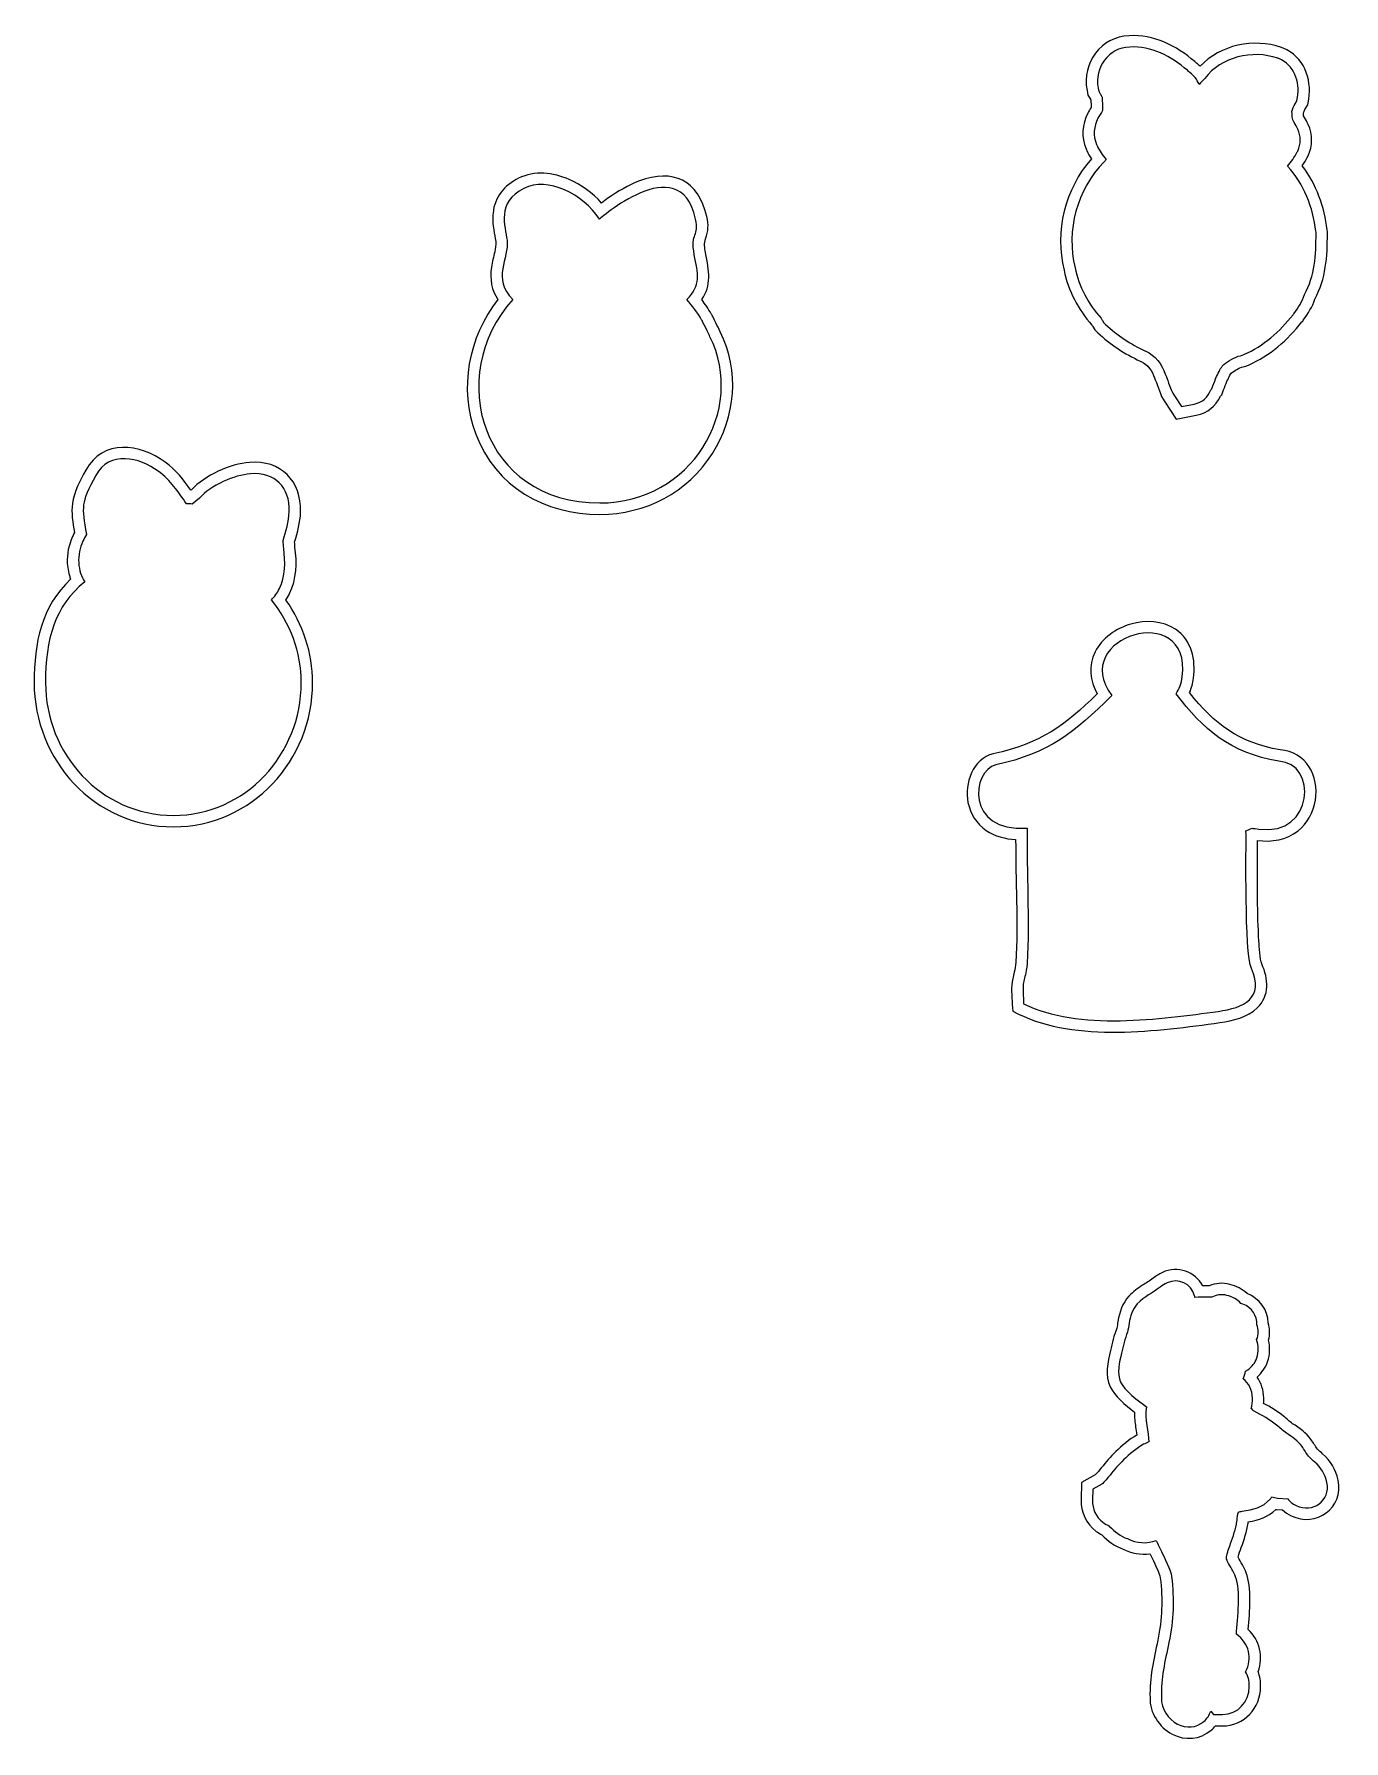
# Model space of a CAD drawing. Header units: millimetres. Extents: x -1956 to 3160, y -604 to 586.
# Drawn here: x 332.8 to 677.9, y -364.2 to 85.7 of the extents above; entities that cross this region are included whole.
import ezdxf

# ---------------------------------------------------------------- set-up
doc = ezdxf.new("R2010")
doc.units = ezdxf.units.MM
doc.header["$MEASUREMENT"] = 0
doc.layers.add('Katman 1', color=7, linetype='Continuous')

msp = doc.modelspace()

# ---------------------------------------------------------------- linework, layer by layer
at = {"layer": 'Katman 1', "color": 22, "lineweight": 20}
for points, knots in [([(670.3109, 15.8365), (669.6401, 13.6906), (668.5197, 12.1397), (667.252, 10.2784), (667.252, 10.2784), (667.0881, 10.0378), (667.0881, 10.0378), (667.0881, 10.0378), (666.9073, 9.8098), (666.9073, 9.8098), (663.1221, 5.0373), (658.4397, 0.8982), (652.809, -1.548), (652.809, -1.548), (652.1118, -1.8508), (652.1118, -1.8508), (652.1118, -1.8508), (651.3701, -2.0169), (651.3701, -2.0169), (650.3233, -2.2512), (649.1684, -3.0319), (648.2843, -3.6885), (648.1503, -3.8753), (648.0206, -4.0658), (647.8888, -4.2544), (647.6594, -4.7923), (647.4058, -5.3145), (647.1106, -5.8189), (646.8473, -6.5993), (646.5363, -7.3578), (646.2384, -8.1269), (646.2384, -8.1269), (645.7513, -9.3845), (645.7513, -9.3845), (645.7513, -9.3845), (645.4357, -9.7566), (645.4357, -9.7566), (644.0698, -12.4186), (642.1101, -14.1713), (639.0475, -14.7875), (639.0475, -14.7875), (633.7164, -15.86), (633.7164, -15.86), (633.7164, -15.86), (630.7576, -11.2974), (630.7576, -11.2974), (629.4312, -9.2522), (629.1293, -7.539), (628.2301, -5.4233), (628.2301, -5.4233), (628.1246, -5.175), (628.1246, -5.175), (628.1246, -5.175), (628.036, -4.9201), (628.036, -4.9201), (627.4605, -3.2644), (626.2539, -1.346), (624.5692, -0.649), (624.5692, -0.649), (624.4184, -0.5865), (624.4184, -0.5865), (624.4184, -0.5865), (624.2701, -0.5181), (624.2701, -0.5181), (620.1756, 1.3703), (616.3798, 3.8804), (613.0972, 6.976), (613.0972, 6.976), (612.3443, 7.686), (612.3443, 7.686), (612.3443, 7.686), (611.7969, 8.5641), (611.7969, 8.5641), (611.7101, 8.7034), (611.6237, 8.843), (611.5377, 8.9829), (607.9534, 13.079), (605.2582, 18.0654), (604.2097, 23.4295), (601.6411, 33.6345), (604.4853, 44.9191), (611.4225, 52.7917), (610.9693, 53.4897), (610.5602, 54.2166), (610.1955, 54.966), (610.1955, 54.966), (610.0881, 55.1868), (610.0881, 55.1868), (610.0881, 55.1868), (609.9944, 55.4136), (609.9944, 55.4136), (608.6989, 58.5507), (608.9567, 61.818), (610.4532, 64.8299), (610.7066, 65.3399), (611.0535, 65.833), (611.3372, 66.3249), (611.3526, 66.9532), (611.3122, 67.6007), (611.2669, 68.231), (611.246, 68.2776), (611.2253, 68.3244), (611.2049, 68.3712), (611.1827, 68.4104), (611.1605, 68.4496), (611.1384, 68.4888), (611.1384, 68.4888), (610.5132, 69.5954), (610.5132, 69.5954), (610.5132, 69.5954), (610.2618, 70.8414), (610.2618, 70.8414), (608.8174, 78.0011), (613.9618, 85.0002), (621.3573, 85.2464), (627.8712, 85.6579), (633.8516, 82.5707), (638.6584, 78.4097), (638.6584, 78.4097), (639.0481, 78.0723), (639.0481, 78.0723), (639.0481, 78.0723), (639.1107, 78.0022), (639.1107, 78.0022), (639.4568, 77.7175), (639.7758, 77.447), (640.072, 77.175), (645.3975, 82.8272), (654.1695, 84.6547), (661.477, 82.1668), (661.477, 82.1668), (661.7246, 82.0825), (661.7246, 82.0825), (661.7246, 82.0825), (661.9661, 81.9822), (661.9661, 81.9822), (667.3046, 79.7646), (669.5686, 74.0113), (668.6757, 68.5372), (668.6757, 68.5372), (668.4336, 67.053), (668.4336, 67.053), (668.4336, 67.053), (667.6691, 65.758), (667.6691, 65.758), (667.5105, 65.4895), (667.383, 65.2005), (667.2813, 64.9039), (667.2891, 64.6604), (667.2993, 64.407), (667.3199, 64.1702), (667.3199, 64.1702), (667.3352, 64.1472), (667.3352, 64.1472), (667.3352, 64.1472), (667.5328, 63.6837), (667.5328, 63.6837), (667.8789, 63.0677), (668.249, 62.5261), (668.5483, 61.8581), (669.7479, 59.1811), (669.7698, 56.2224), (668.503, 53.5638), (668.503, 53.5638), (668.4089, 53.3664), (668.4089, 53.3664), (668.4089, 53.3664), (668.3042, 53.1744), (668.3042, 53.1744), (667.8873, 52.4101), (667.45, 51.6636), (666.9678, 50.949), (670.6868, 46.0987), (672.8311, 40.0918), (673.5589, 34.0524), (673.5589, 34.0524), (673.6184, 33.5587), (673.6184, 33.5587), (673.6184, 33.5587), (673.6163, 33.0613), (673.6163, 33.0613), (673.5911, 27.0501), (673.232, 21.2119), (670.3109, 15.8365)], [0, 0, 0, 0, 0.01639344, 0.01639344, 0.01639344, 0.03278689, 0.03278689, 0.03278689, 0.04918033, 0.04918033, 0.04918033, 0.06557377, 0.06557377, 0.06557377, 0.08196721, 0.08196721, 0.08196721, 0.09836066, 0.09836066, 0.09836066, 0.1147541, 0.1147541, 0.1147541, 0.13114754, 0.13114754, 0.13114754, 0.14754098, 0.14754098, 0.14754098, 0.16393443, 0.16393443, 0.16393443, 0.18032787, 0.18032787, 0.18032787, 0.19672131, 0.19672131, 0.19672131, 0.21311475, 0.21311475, 0.21311475, 0.2295082, 0.2295082, 0.2295082, 0.24590164, 0.24590164, 0.24590164, 0.26229508, 0.26229508, 0.26229508, 0.27868852, 0.27868852, 0.27868852, 0.29508197, 0.29508197, 0.29508197, 0.31147541, 0.31147541, 0.31147541, 0.32786885, 0.32786885, 0.32786885, 0.3442623, 0.3442623, 0.3442623, 0.36065574, 0.36065574, 0.36065574, 0.37704918, 0.37704918, 0.37704918, 0.39344262, 0.39344262, 0.39344262, 0.40983607, 0.40983607, 0.40983607, 0.42622951, 0.42622951, 0.42622951, 0.44262295, 0.44262295, 0.44262295, 0.45901639, 0.45901639, 0.45901639, 0.47540984, 0.47540984, 0.47540984, 0.49180328, 0.49180328, 0.49180328, 0.50819672, 0.50819672, 0.50819672, 0.52459016, 0.52459016, 0.52459016, 0.54098361, 0.54098361, 0.54098361, 0.55737705, 0.55737705, 0.55737705, 0.57377049, 0.57377049, 0.57377049, 0.59016393, 0.59016393, 0.59016393, 0.60655738, 0.60655738, 0.60655738, 0.62295082, 0.62295082, 0.62295082, 0.63934426, 0.63934426, 0.63934426, 0.6557377, 0.6557377, 0.6557377, 0.67213115, 0.67213115, 0.67213115, 0.68852459, 0.68852459, 0.68852459, 0.70491803, 0.70491803, 0.70491803, 0.72131148, 0.72131148, 0.72131148, 0.73770492, 0.73770492, 0.73770492, 0.75409836, 0.75409836, 0.75409836, 0.7704918, 0.7704918, 0.7704918, 0.78688525, 0.78688525, 0.78688525, 0.80327869, 0.80327869, 0.80327869, 0.81967213, 0.81967213, 0.81967213, 0.83606557, 0.83606557, 0.83606557, 0.85245902, 0.85245902, 0.85245902, 0.86885246, 0.86885246, 0.86885246, 0.8852459, 0.8852459, 0.8852459, 0.90163934, 0.90163934, 0.90163934, 0.91803279, 0.91803279, 0.91803279, 0.93442623, 0.93442623, 0.93442623, 0.95081967, 0.95081967, 0.95081967, 0.96721311, 0.96721311, 0.96721311, 0.98360656, 0.98360656, 0.98360656, 1, 1, 1, 1]), ([(613.9605, 10.7713), (610.6259, 14.5234), (608.0889, 19.1332), (607.1388, 24.0836), (604.6454, 33.8666), (607.6552, 44.7665), (614.7331, 51.9454), (614.9186, 52.1917), (615.1037, 52.4187), (615.2889, 52.6301), (614.3326, 53.7302), (613.5351, 54.9597), (612.8931, 56.2787), (612.8931, 56.2787), (612.8259, 56.4168), (612.8259, 56.4168), (612.8259, 56.4168), (612.7673, 56.5587), (612.7673, 56.5587), (611.7984, 58.9055), (612.0331, 61.2677), (613.1398, 63.495), (613.4445, 64.1083), (614.0116, 64.902), (614.297, 65.5143), (614.297, 65.5143), (614.3056, 65.6277), (614.3056, 65.6277), (614.3878, 66.7112), (614.2983, 67.8754), (614.2182, 69.0132), (614.1044, 69.2346), (613.998, 69.4651), (613.8976, 69.7042), (613.8484, 69.7909), (613.7994, 69.8776), (613.7504, 69.9644), (613.7504, 69.9644), (613.3597, 70.656), (613.3597, 70.656), (613.3597, 70.656), (613.2026, 71.4347), (613.2026, 71.4347), (612.1189, 76.8056), (615.9458, 82.0912), (621.5006, 82.2494), (627.2429, 82.6293), (632.4668, 79.8008), (636.6949, 76.1415), (636.6949, 76.1415), (636.9383, 75.9308), (636.9383, 75.9308), (636.9383, 75.9308), (637.0284, 75.8298), (637.0284, 75.8298), (638.1725, 74.8968), (638.9385, 74.2897), (639.5717, 72.879), (639.6476, 72.7284), (639.7304, 72.5777), (639.8187, 72.4269), (640.3002, 72.9475), (640.7967, 73.4548), (641.2945, 73.9872), (645.6478, 79.6786), (653.8467, 81.5956), (660.5101, 79.3269), (660.5101, 79.3269), (660.6646, 79.2743), (660.6646, 79.2743), (660.6646, 79.2743), (660.8153, 79.2117), (660.8153, 79.2117), (664.8827, 77.5236), (666.3837, 73.1207), (665.7148, 69.0201), (665.7148, 69.0201), (665.5635, 68.0925), (665.5635, 68.0925), (665.5635, 68.0925), (665.0857, 67.2832), (665.0857, 67.2832), (664.7214, 66.6661), (664.4531, 65.9915), (664.2672, 65.2983), (664.2999, 64.4725), (664.3475, 63.3924), (664.4618, 63.052), (664.4618, 63.052), (664.6832, 62.7181), (664.6832, 62.7181), (664.6832, 62.7181), (664.8338, 62.3649), (664.8338, 62.3649), (665.1601, 61.7682), (665.5157, 61.2895), (665.8106, 60.6313), (666.6477, 58.7633), (666.6852, 56.7238), (665.7947, 54.8543), (665.7947, 54.8543), (665.7359, 54.7309), (665.7359, 54.7309), (665.7359, 54.7309), (665.6704, 54.6108), (665.6704, 54.6108), (664.9197, 53.2341), (664.1305, 51.9683), (663.1002, 50.889), (667.4086, 46.2327), (669.8251, 39.9672), (670.5804, 33.6935), (670.5804, 33.6935), (670.6176, 33.3848), (670.6176, 33.3848), (670.6176, 33.3848), (670.6163, 33.0738), (670.6163, 33.0738), (670.5918, 27.5064), (670.3139, 21.9472), (667.5282, 17.0037), (666.9854, 15.0681), (665.9455, 13.6889), (664.7724, 11.9671), (664.7724, 11.9671), (664.6699, 11.8166), (664.6699, 11.8166), (664.6699, 11.8166), (664.5568, 11.674), (664.5568, 11.674), (661.0815, 7.2952), (656.7832, 3.4485), (651.6136, 1.2036), (651.6136, 1.2036), (651.1781, 1.0144), (651.1781, 1.0144), (651.1781, 1.0144), (650.7148, 0.9107), (650.7148, 0.9107), (649.1057, 0.5503), (647.593, -0.4524), (646.2969, -1.4288), (646.2969, -1.4288), (646.1384, -1.5482), (646.1384, -1.5482), (645.7958, -1.989), (645.5445, -2.3884), (645.2491, -2.7889), (644.9942, -3.4194), (644.7208, -4.0005), (644.3665, -4.5575), (644.1028, -5.3987), (643.7717, -6.1892), (643.4409, -7.0434), (643.4409, -7.0434), (643.1364, -7.8296), (643.1364, -7.8296), (643.1364, -7.8296), (642.9113, -8.095), (642.9113, -8.095), (641.9968, -10.0055), (640.7973, -11.3754), (638.4558, -11.8464), (638.4558, -11.8464), (635.1239, -12.5167), (635.1239, -12.5167), (635.1239, -12.5167), (633.2746, -9.6651), (633.2746, -9.6651), (632.0652, -7.8002), (631.8079, -6.1724), (630.9911, -4.2499), (630.9911, -4.2499), (630.9251, -4.0946), (630.9251, -4.0946), (630.9251, -4.0946), (630.8697, -3.9352), (630.8697, -3.9352), (630.0009, -1.4339), (628.233, 1.0837), (625.7163, 2.1231), (625.7163, 2.1231), (625.6206, 2.1627), (625.6206, 2.1627), (625.6206, 2.1627), (625.5265, 2.2061), (625.5265, 2.2061), (621.7276, 3.9626), (618.203, 6.2846), (615.1554, 9.1586), (615.1554, 9.1586), (614.6849, 9.6023), (614.6849, 9.6023), (614.6849, 9.6023), (614.3428, 10.1511), (614.3428, 10.1511), (614.2143, 10.3572), (614.0869, 10.5639), (613.9605, 10.7713)], [0, 0, 0, 0, 0.01515152, 0.01515152, 0.01515152, 0.03030303, 0.03030303, 0.03030303, 0.04545455, 0.04545455, 0.04545455, 0.06060606, 0.06060606, 0.06060606, 0.07575758, 0.07575758, 0.07575758, 0.09090909, 0.09090909, 0.09090909, 0.10606061, 0.10606061, 0.10606061, 0.12121212, 0.12121212, 0.12121212, 0.13636364, 0.13636364, 0.13636364, 0.15151515, 0.15151515, 0.15151515, 0.16666667, 0.16666667, 0.16666667, 0.18181818, 0.18181818, 0.18181818, 0.1969697, 0.1969697, 0.1969697, 0.21212121, 0.21212121, 0.21212121, 0.22727273, 0.22727273, 0.22727273, 0.24242424, 0.24242424, 0.24242424, 0.25757576, 0.25757576, 0.25757576, 0.27272727, 0.27272727, 0.27272727, 0.28787879, 0.28787879, 0.28787879, 0.3030303, 0.3030303, 0.3030303, 0.31818182, 0.31818182, 0.31818182, 0.33333333, 0.33333333, 0.33333333, 0.34848485, 0.34848485, 0.34848485, 0.36363636, 0.36363636, 0.36363636, 0.37878788, 0.37878788, 0.37878788, 0.39393939, 0.39393939, 0.39393939, 0.40909091, 0.40909091, 0.40909091, 0.42424242, 0.42424242, 0.42424242, 0.43939394, 0.43939394, 0.43939394, 0.45454545, 0.45454545, 0.45454545, 0.46969697, 0.46969697, 0.46969697, 0.48484848, 0.48484848, 0.48484848, 0.5, 0.5, 0.5, 0.51515152, 0.51515152, 0.51515152, 0.53030303, 0.53030303, 0.53030303, 0.54545455, 0.54545455, 0.54545455, 0.56060606, 0.56060606, 0.56060606, 0.57575758, 0.57575758, 0.57575758, 0.59090909, 0.59090909, 0.59090909, 0.60606061, 0.60606061, 0.60606061, 0.62121212, 0.62121212, 0.62121212, 0.63636364, 0.63636364, 0.63636364, 0.65151515, 0.65151515, 0.65151515, 0.66666667, 0.66666667, 0.66666667, 0.68181818, 0.68181818, 0.68181818, 0.6969697, 0.6969697, 0.6969697, 0.71212121, 0.71212121, 0.71212121, 0.72727273, 0.72727273, 0.72727273, 0.74242424, 0.74242424, 0.74242424, 0.75757576, 0.75757576, 0.75757576, 0.77272727, 0.77272727, 0.77272727, 0.78787879, 0.78787879, 0.78787879, 0.8030303, 0.8030303, 0.8030303, 0.81818182, 0.81818182, 0.81818182, 0.83333333, 0.83333333, 0.83333333, 0.84848485, 0.84848485, 0.84848485, 0.86363636, 0.86363636, 0.86363636, 0.87878788, 0.87878788, 0.87878788, 0.89393939, 0.89393939, 0.89393939, 0.90909091, 0.90909091, 0.90909091, 0.92424242, 0.92424242, 0.92424242, 0.93939394, 0.93939394, 0.93939394, 0.95454545, 0.95454545, 0.95454545, 0.96969697, 0.96969697, 0.96969697, 0.98484848, 0.98484848, 0.98484848, 1, 1, 1, 1]), ([(508.7037, 10.3293), (508.7496, 10.3522), (510.7591, 6.2184), (510.8956, 5.9194), (520.5026, -13.4431), (505.9868, -37.912), (481.8726, -37.912), (450.8148, -37.912), (440.8806, -4.4695), (458.923, 15.6858), (453.3018, 21.3479), (457.9974, 26.5088), (457.4109, 31.3473), (456.9613, 35.056), (454.5114, 41.295), (461.837, 45.009), (468.0771, 48.1726), (477.5346, 43.4956), (481.7811, 36.9267), (481.1682, 36.2314), (502.782, 56.0443), (507.1164, 36.9295), (508.1689, 32.2879), (505.656, 33.4666), (506.7737, 27.5328), (507.7194, 22.5118), (508.5963, 19.4874), (504.8222, 15.6858), (506.2957, 14.0398), (507.5881, 12.2392), (508.7037, 10.3293)], [0, 0, 0, 0, 0.1, 0.1, 0.1, 0.2, 0.2, 0.2, 0.3, 0.3, 0.3, 0.4, 0.4, 0.4, 0.5, 0.5, 0.5, 0.6, 0.6, 0.6, 0.7, 0.7, 0.7, 0.8, 0.8, 0.8, 0.9, 0.9, 0.9, 1, 1, 1, 1]), ([(511.2221, 11.9653), (511.2539, 11.9171), (511.2845, 11.8681), (511.314, 11.8184), (511.3617, 11.7381), (511.4067, 11.6561), (511.4508, 11.5737), (511.5439, 11.3996), (511.6336, 11.2234), (511.7228, 11.0472), (511.9713, 10.5564), (512.215, 10.0627), (512.4578, 9.5689), (512.8411, 8.7895), (513.2426, 7.9988), (513.6045, 7.2094), (518.7217, -3.1434), (517.7121, -15.2178), (511.5593, -24.8698), (505.0341, -35.106), (493.9673, -40.912), (481.8726, -40.912), (467.278, -40.912), (454.447, -33.6758), (449.1788, -19.7316), (444.637, -7.7098), (447.2404, 5.733), (455.0303, 15.7054), (453.3498, 18.2169), (452.812, 20.9995), (453.3134, 24.2788), (453.5214, 25.6392), (453.8825, 26.9463), (454.1714, 28.287), (454.3535, 29.1322), (454.5376, 30.1205), (454.4327, 30.9863), (454.3085, 32.011), (454.0743, 33.045), (453.9173, 34.0699), (453.6933, 35.5312), (453.5763, 36.9964), (453.7229, 38.4726), (454.151, 42.7832), (456.6916, 45.7639), (460.4804, 47.6848), (464.652, 49.7997), (469.5918, 49.1745), (473.7509, 47.3696), (476.9362, 45.9873), (479.9658, 43.8074), (482.3212, 41.1512), (482.8672, 41.5694), (483.4226, 41.9815), (484.0039, 42.3874), (486.5713, 44.1802), (489.3831, 45.838), (492.3164, 46.9568), (501.1557, 50.3283), (507.8705, 47.1698), (510.0421, 37.5929), (510.5599, 35.3095), (510.5098, 33.9049), (509.7544, 31.731), (509.3124, 30.459), (509.4725, 29.4119), (509.7219, 28.0881), (510.6622, 23.0955), (511.3768, 19.5191), (508.7233, 15.6764), (509.6315, 14.4926), (510.4644, 13.2514), (511.2221, 11.9653)], [0, 0, 0, 0, 0.04166667, 0.04166667, 0.04166667, 0.08333333, 0.08333333, 0.08333333, 0.125, 0.125, 0.125, 0.16666667, 0.16666667, 0.16666667, 0.20833333, 0.20833333, 0.20833333, 0.25, 0.25, 0.25, 0.29166667, 0.29166667, 0.29166667, 0.33333333, 0.33333333, 0.33333333, 0.375, 0.375, 0.375, 0.41666667, 0.41666667, 0.41666667, 0.45833333, 0.45833333, 0.45833333, 0.5, 0.5, 0.5, 0.54166667, 0.54166667, 0.54166667, 0.58333333, 0.58333333, 0.58333333, 0.625, 0.625, 0.625, 0.66666667, 0.66666667, 0.66666667, 0.70833333, 0.70833333, 0.70833333, 0.75, 0.75, 0.75, 0.79166667, 0.79166667, 0.79166667, 0.83333333, 0.83333333, 0.83333333, 0.875, 0.875, 0.875, 0.91666667, 0.91666667, 0.91666667, 0.95833333, 0.95833333, 0.95833333, 1, 1, 1, 1]), ([(342.4145, -57.9848), (341.9133, -56.6678), (341.6367, -55.282), (341.5446, -53.8221), (341.3885, -51.3497), (341.9264, -49.0142), (342.918, -46.7599), (343.0755, -46.4019), (343.2529, -46.0571), (343.432, -45.7132), (342.9941, -43.2017), (342.5266, -40.5053), (342.8713, -38.0165), (343.292, -34.979), (344.9595, -31.9402), (346.3965, -29.2711), (350.8802, -20.9434), (360.7482, -22.2952), (367.289, -27.1251), (370.2361, -29.3013), (372.1443, -31.7819), (374.1299, -34.5654), (374.1299, -34.5654), (374.2829, -34.4372), (374.2829, -34.4372), (377.687, -30.7212), (384.5679, -27.5624), (389.5366, -27.2497), (397.7633, -26.465), (403.2893, -32.142), (403.0166, -40.2774), (402.9187, -43.1987), (402.195, -45.508), (401.4508, -48.2281), (401.4571, -48.6585), (401.4824, -49.0799), (401.5414, -49.5143), (402.0998, -53.6263), (401.9736, -58.0081), (400.1175, -61.8), (399.8305, -62.3863), (399.506, -62.9509), (399.1441, -63.4894), (403.6232, -69.8495), (406.1973, -77.4196), (406.1973, -85.2542), (406.1973, -105.6808), (390.2915, -123.2542), (369.498, -123.2542), (348.7045, -123.2542), (332.7987, -105.6808), (332.7987, -85.2542), (332.7987, -74.725), (334.7298, -65.1794), (342.4145, -57.9848)], [0, 0, 0, 0, 0.05555556, 0.05555556, 0.05555556, 0.11111111, 0.11111111, 0.11111111, 0.16666667, 0.16666667, 0.16666667, 0.22222222, 0.22222222, 0.22222222, 0.27777778, 0.27777778, 0.27777778, 0.33333333, 0.33333333, 0.33333333, 0.38888889, 0.38888889, 0.38888889, 0.44444444, 0.44444444, 0.44444444, 0.5, 0.5, 0.5, 0.55555556, 0.55555556, 0.55555556, 0.61111111, 0.61111111, 0.61111111, 0.66666667, 0.66666667, 0.66666667, 0.72222222, 0.72222222, 0.72222222, 0.77777778, 0.77777778, 0.77777778, 0.83333333, 0.83333333, 0.83333333, 0.88888889, 0.88888889, 0.88888889, 0.94444444, 0.94444444, 0.94444444, 1, 1, 1, 1]), ([(398.4497, -47.8316), (398.4444, -48.5393), (398.4672, -49.1705), (398.5687, -49.918), (399.0432, -53.412), (399.0033, -57.2527), (397.423, -60.481), (396.8619, -61.6273), (396.1566, -62.6012), (395.3361, -63.4109), (400.2613, -69.578), (403.1973, -77.2417), (403.1973, -85.2542), (403.1973, -104.0528), (388.6062, -120.2542), (369.498, -120.2542), (350.3898, -120.2542), (335.7987, -104.0528), (335.7987, -85.2542), (335.7987, -73.8792), (338.1599, -65.0802), (346.1374, -58.7321), (345.238, -57.3365), (344.6702, -55.7176), (344.5386, -53.6331), (344.413, -51.6424), (344.868, -49.7778), (345.6641, -47.9679), (345.9188, -47.389), (346.2729, -46.7741), (346.5581, -46.1861), (345.3069, -38.7953), (345.0755, -38.0531), (349.038, -30.6933), (352.6106, -24.0578), (360.5344, -25.8666), (365.5069, -29.5384), (368.8343, -31.9954), (370.7362, -34.9717), (372.9581, -38.0998), (373.4722, -38.0918), (373.9639, -38.13), (374.4432, -38.2171), (374.4432, -38.2171), (376.3717, -36.6009), (376.3717, -36.6009), (379.247, -33.3387), (385.6122, -30.4839), (389.7727, -30.2409), (396.2586, -29.5987), (400.231, -33.8297), (400.0183, -40.1769), (399.9221, -43.0466), (399.1622, -45.1908), (398.4497, -47.8316)], [0, 0, 0, 0, 0.05555556, 0.05555556, 0.05555556, 0.11111111, 0.11111111, 0.11111111, 0.16666667, 0.16666667, 0.16666667, 0.22222222, 0.22222222, 0.22222222, 0.27777778, 0.27777778, 0.27777778, 0.33333333, 0.33333333, 0.33333333, 0.38888889, 0.38888889, 0.38888889, 0.44444444, 0.44444444, 0.44444444, 0.5, 0.5, 0.5, 0.55555556, 0.55555556, 0.55555556, 0.61111111, 0.61111111, 0.61111111, 0.66666667, 0.66666667, 0.66666667, 0.72222222, 0.72222222, 0.72222222, 0.77777778, 0.77777778, 0.77777778, 0.83333333, 0.83333333, 0.83333333, 0.88888889, 0.88888889, 0.88888889, 0.94444444, 0.94444444, 0.94444444, 1, 1, 1, 1]), ([(660.835, -106.0033), (670.8705, -106.264), (670.3118, -125.8611), (655.5292, -123.8669), (652.4167, -123.447), (654.3245, -123.6971), (652.1431, -124.3), (652.2509, -128.3426), (651.7081, -156.4465), (653.566, -160.6042), (657.0854, -168.48), (651.5343, -170.9636), (644.853, -171.898), (629.8102, -174.0019), (607.9766, -177.0274), (593.5576, -169.9314), (593.0421, -162.4056), (593.8717, -164.9557), (594.4945, -159.2629), (595.1614, -147.4042), (594.2934, -135.5082), (594.4777, -123.6295), (578.0575, -124.8027), (579.94, -108.3816), (586.2094, -106.9645), (600.487, -103.7367), (606.7265, -98.6636), (616.7939, -88.6575), (605.0677, -73.1968), (637.9033, -63.249), (635.3526, -83.7356), (635.144, -85.4112), (634.5396, -86.976), (633.7465, -88.1834), (640.836, -97.6382), (647.8796, -103.7146), (660.835, -106.0033)], [0, 0, 0, 0, 0.08333333, 0.08333333, 0.08333333, 0.16666667, 0.16666667, 0.16666667, 0.25, 0.25, 0.25, 0.33333333, 0.33333333, 0.33333333, 0.41666667, 0.41666667, 0.41666667, 0.5, 0.5, 0.5, 0.58333333, 0.58333333, 0.58333333, 0.66666667, 0.66666667, 0.66666667, 0.75, 0.75, 0.75, 0.83333333, 0.83333333, 0.83333333, 0.91666667, 0.91666667, 0.91666667, 1, 1, 1, 1]), ([(661.1573, -103.0134), (667.9829, -103.3431), (671.4354, -109.9678), (670.4528, -116.2447), (669.9586, -119.4013), (668.3879, -122.3137), (665.8664, -124.3071), (662.8041, -126.728), (658.9678, -127.3492), (655.1722, -126.8459), (655.1719, -128.2499), (655.1526, -129.6583), (655.1497, -131.051), (655.142, -134.7837), (655.1464, -138.5167), (655.1964, -142.2491), (655.2461, -145.9635), (655.3251, -149.7024), (655.5597, -153.4099), (655.6392, -154.6675), (655.8432, -158.2738), (656.306, -159.3826), (658.0834, -163.3601), (658.4843, -167.7614), (655.1189, -171.0119), (652.5851, -173.4593), (648.6566, -174.3952), (645.2685, -174.8691), (629.1315, -177.126), (607.3113, -180.0436), (592.2329, -172.6231), (592.2329, -172.6231), (590.6827, -171.8602), (590.6827, -171.8602), (590.6827, -171.8602), (590.5646, -170.1364), (590.5646, -170.1364), (590.4178, -167.9935), (590.2072, -165.3887), (590.6678, -163.2719), (590.7904, -162.7085), (590.9602, -162.1578), (591.0903, -161.5962), (591.2865, -160.7491), (591.4078, -159.8785), (591.5037, -159.0146), (592.1034, -148.2383), (591.4331, -137.4344), (591.4524, -126.6453), (588.6976, -126.4734), (585.9748, -125.769), (583.6791, -124.1932), (581.136, -122.4476), (579.4726, -119.8589), (578.8893, -116.837), (577.9395, -111.9157), (580.1515, -105.2583), (585.5479, -104.0383), (598.2791, -101.1603), (604.2875, -96.6965), (612.9496, -88.2352), (611.0686, -84.7937), (610.5464, -80.9052), (612.4206, -77.1464), (614.2494, -73.4786), (617.9302, -70.9537), (621.7986, -69.8345), (625.6739, -68.7133), (630.1299, -68.8942), (633.5547, -71.1987), (637.8885, -74.1149), (638.9404, -79.2008), (638.3296, -84.1063), (638.1696, -85.3915), (637.8205, -86.6813), (637.2982, -87.8875), (643.8133, -96.2077), (650.1809, -101.0301), (661.1573, -103.0134)], [0, 0, 0, 0, 0.03846154, 0.03846154, 0.03846154, 0.07692308, 0.07692308, 0.07692308, 0.11538462, 0.11538462, 0.11538462, 0.15384615, 0.15384615, 0.15384615, 0.19230769, 0.19230769, 0.19230769, 0.23076923, 0.23076923, 0.23076923, 0.26923077, 0.26923077, 0.26923077, 0.30769231, 0.30769231, 0.30769231, 0.34615385, 0.34615385, 0.34615385, 0.38461538, 0.38461538, 0.38461538, 0.42307692, 0.42307692, 0.42307692, 0.46153846, 0.46153846, 0.46153846, 0.5, 0.5, 0.5, 0.53846154, 0.53846154, 0.53846154, 0.57692308, 0.57692308, 0.57692308, 0.61538462, 0.61538462, 0.61538462, 0.65384615, 0.65384615, 0.65384615, 0.69230769, 0.69230769, 0.69230769, 0.73076923, 0.73076923, 0.73076923, 0.76923077, 0.76923077, 0.76923077, 0.80769231, 0.80769231, 0.80769231, 0.84615385, 0.84615385, 0.84615385, 0.88461538, 0.88461538, 0.88461538, 0.92307692, 0.92307692, 0.92307692, 0.96153846, 0.96153846, 0.96153846, 1, 1, 1, 1]), ([(619.7474, -313.6421), (617.6321, -312.9043), (615.7171, -311.4917), (614.1701, -309.8867), (613.7017, -309.5739), (613.1389, -309.3212), (612.6508, -308.9529), (609.9909, -306.9455), (608.6158, -303.9398), (608.7019, -300.6226), (608.7019, -300.6226), (608.8192, -296.1041), (608.8192, -296.1041), (608.8192, -296.1041), (612.4282, -294.0556), (612.4282, -294.0556), (612.9441, -293.5933), (613.6035, -292.7127), (614.0265, -292.2086), (615.2521, -290.7481), (616.4387, -289.2659), (617.8236, -287.9484), (619.4971, -286.3566), (621.3803, -284.7099), (623.4054, -283.5577), (623.3042, -282.8219), (623.1598, -282.0677), (623.0716, -281.4627), (622.8837, -280.1738), (622.7454, -278.8761), (622.783, -277.5807), (620.3726, -275.7804), (617.3777, -272.9982), (616.3911, -270.9028), (614.9545, -267.8516), (615.7061, -264.3975), (616.4315, -261.2725), (616.883, -259.3274), (617.3624, -257.3074), (618.0815, -255.4411), (618.2298, -254.9249), (618.2812, -254.1405), (618.3766, -253.6007), (618.8162, -251.1138), (619.5644, -248.8629), (621.3165, -246.973), (622.3869, -245.8184), (623.5551, -244.936), (624.877, -244.0955), (625.8275, -243.4912), (626.8139, -242.9293), (627.7022, -242.2338), (628.4556, -241.644), (629.2488, -241.1177), (630.1224, -240.7218), (634.1562, -238.8941), (638.8006, -240.5053), (640.7732, -244.2264), (641.2614, -244.2285), (641.7532, -244.2378), (642.2595, -244.2375), (642.2595, -244.2375), (642.4819, -244.2374), (642.4819, -244.2374), (644.174, -243.5136), (646.0469, -243.3953), (647.8519, -243.8493), (649.5688, -244.2811), (651.161, -245.0828), (652.4673, -246.2654), (655.6975, -247.5606), (657.9428, -250.5657), (657.9988, -254.0289), (658.4559, -255.4963), (658.4844, -257.0503), (658.0916, -258.5289), (658.5175, -260.4256), (658.5082, -262.3526), (657.845, -264.2328), (657.2793, -265.8366), (656.3212, -267.1833), (655.056, -268.2731), (656.2021, -269.85), (656.8003, -271.7665), (656.8491, -273.7905), (656.8607, -274.2704), (656.8483, -274.747), (656.8077, -275.2199), (658.6686, -276.2184), (660.4803, -277.3011), (662.1135, -278.6542), (662.8812, -279.2902), (663.6206, -279.9915), (664.4318, -280.5718), (666.3376, -281.7099), (667.9857, -282.9941), (669.3253, -284.795), (669.9239, -285.5997), (670.3811, -286.5044), (670.9684, -287.2787), (671.2861, -287.6519), (671.9506, -288.1166), (672.3456, -288.4778), (674.4483, -290.4008), (675.8286, -292.6457), (676.4165, -295.4494), (677.9428, -302.727), (670.628, -308.048), (664.0663, -304.8391), (663.1934, -304.4122), (662.4549, -303.9233), (661.7836, -303.312), (661.7836, -303.312), (660.2263, -303.1788), (660.2263, -303.1788), (660.1584, -303.173), (660.0906, -303.1664), (660.0229, -303.1592), (657.881, -305.219), (655.6201, -305.9409), (652.766, -306.4323), (652.766, -306.4323), (652.7636, -306.4623), (652.7636, -306.4623), (652.7636, -306.4623), (652.7108, -306.786), (652.7108, -306.786), (652.3496, -309.0026), (651.6637, -311.0844), (650.9131, -313.1926), (650.6524, -313.9247), (650.2563, -314.897), (650.0734, -315.7209), (650.8056, -317.1297), (651.623, -318.3755), (652.2149, -319.8916), (653.6801, -323.6449), (653.1785, -330.1762), (652.7441, -334.7797), (655.7522, -337.7078), (656.7841, -341.9557), (655.339, -345.9185), (655.822, -347.183), (656.0241, -348.4769), (656.0173, -349.9249), (655.9909, -355.5156), (651.6453, -360.2854), (645.9393, -360.2131), (645.9393, -360.2131), (644.1156, -360.1899), (644.1156, -360.1899), (643.7766, -360.6038), (643.4003, -360.9905), (642.986, -361.3468), (640.0895, -363.8372), (636.0827, -364.1722), (632.7294, -362.409), (629.281, -360.5958), (626.7223, -356.7456), (626.8628, -352.7896), (626.6936, -347.3913), (627.8408, -342.8449), (628.9165, -337.6288), (630.0815, -331.9804), (630.2087, -326.9272), (629.5623, -321.2049), (629.4224, -320.0306), (627.7077, -316.6929), (627.1494, -315.5132), (627.0431, -315.2887), (626.9365, -315.0644), (626.8301, -314.84), (624.4221, -315.1557), (621.9868, -314.7559), (619.7474, -313.6421)], [0, 0, 0, 0, 0.01724138, 0.01724138, 0.01724138, 0.03448276, 0.03448276, 0.03448276, 0.05172414, 0.05172414, 0.05172414, 0.06896552, 0.06896552, 0.06896552, 0.0862069, 0.0862069, 0.0862069, 0.10344828, 0.10344828, 0.10344828, 0.12068966, 0.12068966, 0.12068966, 0.13793103, 0.13793103, 0.13793103, 0.15517241, 0.15517241, 0.15517241, 0.17241379, 0.17241379, 0.17241379, 0.18965517, 0.18965517, 0.18965517, 0.20689655, 0.20689655, 0.20689655, 0.22413793, 0.22413793, 0.22413793, 0.24137931, 0.24137931, 0.24137931, 0.25862069, 0.25862069, 0.25862069, 0.27586207, 0.27586207, 0.27586207, 0.29310345, 0.29310345, 0.29310345, 0.31034483, 0.31034483, 0.31034483, 0.32758621, 0.32758621, 0.32758621, 0.34482759, 0.34482759, 0.34482759, 0.36206897, 0.36206897, 0.36206897, 0.37931034, 0.37931034, 0.37931034, 0.39655172, 0.39655172, 0.39655172, 0.4137931, 0.4137931, 0.4137931, 0.43103448, 0.43103448, 0.43103448, 0.44827586, 0.44827586, 0.44827586, 0.46551724, 0.46551724, 0.46551724, 0.48275862, 0.48275862, 0.48275862, 0.5, 0.5, 0.5, 0.51724138, 0.51724138, 0.51724138, 0.53448276, 0.53448276, 0.53448276, 0.55172414, 0.55172414, 0.55172414, 0.56896552, 0.56896552, 0.56896552, 0.5862069, 0.5862069, 0.5862069, 0.60344828, 0.60344828, 0.60344828, 0.62068966, 0.62068966, 0.62068966, 0.63793103, 0.63793103, 0.63793103, 0.65517241, 0.65517241, 0.65517241, 0.67241379, 0.67241379, 0.67241379, 0.68965517, 0.68965517, 0.68965517, 0.70689655, 0.70689655, 0.70689655, 0.72413793, 0.72413793, 0.72413793, 0.74137931, 0.74137931, 0.74137931, 0.75862069, 0.75862069, 0.75862069, 0.77586207, 0.77586207, 0.77586207, 0.79310345, 0.79310345, 0.79310345, 0.81034483, 0.81034483, 0.81034483, 0.82758621, 0.82758621, 0.82758621, 0.84482759, 0.84482759, 0.84482759, 0.86206897, 0.86206897, 0.86206897, 0.87931034, 0.87931034, 0.87931034, 0.89655172, 0.89655172, 0.89655172, 0.9137931, 0.9137931, 0.9137931, 0.93103448, 0.93103448, 0.93103448, 0.94827586, 0.94827586, 0.94827586, 0.96551724, 0.96551724, 0.96551724, 0.98275862, 0.98275862, 0.98275862, 1, 1, 1, 1]), ([(628.5221, -311.352), (625.9971, -312.2738), (623.3324, -312.1315), (620.9119, -310.8686), (619.1015, -310.2866), (617.4411, -308.9897), (616.1834, -307.6505), (616.1834, -307.6505), (616.147, -307.6117), (616.147, -307.6117), (615.6656, -307.2503), (615.0018, -306.9687), (614.458, -306.5583), (612.5727, -305.1355), (611.6396, -303.0613), (611.7009, -300.7004), (611.7009, -300.7004), (611.7742, -297.8764), (611.7742, -297.8764), (611.7742, -297.8764), (614.139, -296.5341), (614.139, -296.5341), (614.803, -296.0206), (615.7894, -294.7748), (616.3246, -294.137), (617.4626, -292.7809), (618.6092, -291.3416), (619.8913, -290.1221), (621.4265, -288.6617), (623.3171, -287.0014), (625.1777, -286.0057), (625.59, -285.7851), (626.0556, -285.5765), (626.5103, -285.364), (626.6376, -282.9608), (625.3166, -279.2889), (625.949, -276.126), (623.9047, -274.8486), (620.0025, -271.5303), (619.1053, -269.6249), (618.0498, -267.383), (618.8148, -264.2731), (619.3538, -261.9508), (619.7602, -260.2002), (620.2617, -258.1007), (620.9164, -256.4282), (621.1177, -255.8176), (621.2151, -254.7775), (621.3308, -254.1229), (621.6629, -252.244), (622.1822, -250.4518), (623.5165, -249.0126), (625.449, -246.928), (627.4927, -246.2081), (629.5517, -244.5959), (630.1134, -244.1561), (630.709, -243.7496), (631.3606, -243.4544), (634.3282, -242.1097), (637.8098, -243.6068), (638.5817, -246.8584), (638.6196, -247.0179), (638.6493, -247.1759), (638.6713, -247.3324), (639.8957, -247.1601), (641.0157, -247.2383), (642.2615, -247.2375), (642.2615, -247.2375), (643.1718, -247.2369), (643.1718, -247.2369), (644.3048, -246.602), (645.6765, -246.3956), (647.1201, -246.7587), (648.6238, -247.1369), (649.8909, -247.8616), (650.8353, -248.8631), (651.0027, -248.9171), (651.1715, -248.9783), (651.3418, -249.0463), (653.6762, -249.9782), (655.1479, -252.1196), (654.9881, -254.5124), (655.4781, -255.7187), (655.5125, -257.1097), (654.9649, -258.4289), (655.4359, -259.9918), (655.5868, -261.6162), (655.0158, -263.2349), (654.5586, -264.5312), (653.7354, -265.5551), (652.6397, -266.3659), (652.4476, -266.508), (652.2327, -266.6398), (652.0312, -266.7759), (651.8555, -267.4559), (651.6476, -268.1315), (651.4005, -268.7901), (652.8596, -269.8892), (653.7963, -271.6341), (653.85, -273.8628), (653.8741, -274.8598), (653.7678, -275.7295), (653.5214, -276.5384), (653.8128, -276.8543), (654.1139, -277.1549), (654.3491, -277.3155), (656.3762, -278.3673), (658.4353, -279.5026), (660.1995, -280.9643), (661.1029, -281.7127), (661.8335, -282.4154), (662.7966, -283.0898), (664.3939, -284.0344), (665.7949, -285.0752), (666.9182, -286.5855), (667.5237, -287.3994), (667.9747, -288.296), (668.5857, -289.1012), (668.9882, -289.6316), (669.817, -290.2307), (670.321, -290.6916), (671.9542, -292.1853), (673.0199, -293.869), (673.4804, -296.0651), (674.4975, -300.9148), (669.6976, -304.2534), (665.3843, -302.1441), (664.3156, -301.6214), (663.7116, -301.0765), (663.1596, -300.4188), (663.1596, -300.4188), (660.4821, -300.1897), (660.4821, -300.1897), (659.9354, -300.1429), (659.4262, -300.0332), (658.9562, -299.8686), (658.8888, -299.9505), (658.8231, -300.0312), (658.7594, -300.1105), (658.7594, -300.1105), (658.6815, -300.2123), (658.6815, -300.2123), (658.6815, -300.2123), (658.5693, -300.34), (658.5693, -300.34), (656.4042, -302.805), (654.1314, -303.2095), (651.1166, -303.6568), (650.8994, -303.6891), (650.3838, -303.7819), (650.1379, -303.9043), (649.9374, -304.3372), (649.8306, -305.4997), (649.799, -305.8978), (649.799, -305.8978), (649.7828, -306.1016), (649.7828, -306.1016), (649.7828, -306.1016), (649.7499, -306.3035), (649.7499, -306.3035), (649.4181, -308.3454), (648.7776, -310.2464), (648.0869, -312.1863), (647.7077, -313.2513), (647.1806, -314.5923), (647.0292, -315.7103), (646.9634, -316.1959), (647.0779, -316.4504), (647.2963, -316.8804), (648.0174, -318.3005), (648.8197, -319.4443), (649.4203, -320.9826), (650.7669, -324.4321), (650.0036, -331.9144), (649.6075, -336.0627), (652.9967, -338.4611), (653.9081, -342.4553), (652.0466, -345.9509), (652.6812, -347.0826), (653.0253, -348.227), (653.0173, -349.9107), (652.9989, -353.8151), (650.0314, -357.2646), (645.9774, -357.2133), (645.9774, -357.2133), (643.565, -357.1827), (643.565, -357.1827), (643.565, -357.1827), (642.9082, -356.3348), (642.9082, -356.3348), (642.5172, -357.3677), (641.9179, -358.3087), (641.0301, -359.072), (639.0631, -360.7633), (636.387, -360.9427), (634.1256, -359.7537), (631.6773, -358.4663), (629.7187, -355.634), (629.8649, -352.8041), (629.6789, -347.4673), (630.795, -343.3734), (631.8547, -338.2348), (633.0958, -332.2173), (633.2355, -326.9957), (632.5433, -320.868), (632.3605, -319.25), (630.5879, -315.7658), (629.861, -314.2299), (629.4433, -313.3473), (628.9723, -312.3721), (628.5221, -311.352)], [0, 0, 0, 0, 0.01428571, 0.01428571, 0.01428571, 0.02857143, 0.02857143, 0.02857143, 0.04285714, 0.04285714, 0.04285714, 0.05714286, 0.05714286, 0.05714286, 0.07142857, 0.07142857, 0.07142857, 0.08571429, 0.08571429, 0.08571429, 0.1, 0.1, 0.1, 0.11428571, 0.11428571, 0.11428571, 0.12857143, 0.12857143, 0.12857143, 0.14285714, 0.14285714, 0.14285714, 0.15714286, 0.15714286, 0.15714286, 0.17142857, 0.17142857, 0.17142857, 0.18571429, 0.18571429, 0.18571429, 0.2, 0.2, 0.2, 0.21428571, 0.21428571, 0.21428571, 0.22857143, 0.22857143, 0.22857143, 0.24285714, 0.24285714, 0.24285714, 0.25714286, 0.25714286, 0.25714286, 0.27142857, 0.27142857, 0.27142857, 0.28571429, 0.28571429, 0.28571429, 0.3, 0.3, 0.3, 0.31428571, 0.31428571, 0.31428571, 0.32857143, 0.32857143, 0.32857143, 0.34285714, 0.34285714, 0.34285714, 0.35714286, 0.35714286, 0.35714286, 0.37142857, 0.37142857, 0.37142857, 0.38571429, 0.38571429, 0.38571429, 0.4, 0.4, 0.4, 0.41428571, 0.41428571, 0.41428571, 0.42857143, 0.42857143, 0.42857143, 0.44285714, 0.44285714, 0.44285714, 0.45714286, 0.45714286, 0.45714286, 0.47142857, 0.47142857, 0.47142857, 0.48571429, 0.48571429, 0.48571429, 0.5, 0.5, 0.5, 0.51428571, 0.51428571, 0.51428571, 0.52857143, 0.52857143, 0.52857143, 0.54285714, 0.54285714, 0.54285714, 0.55714286, 0.55714286, 0.55714286, 0.57142857, 0.57142857, 0.57142857, 0.58571429, 0.58571429, 0.58571429, 0.6, 0.6, 0.6, 0.61428571, 0.61428571, 0.61428571, 0.62857143, 0.62857143, 0.62857143, 0.64285714, 0.64285714, 0.64285714, 0.65714286, 0.65714286, 0.65714286, 0.67142857, 0.67142857, 0.67142857, 0.68571429, 0.68571429, 0.68571429, 0.7, 0.7, 0.7, 0.71428571, 0.71428571, 0.71428571, 0.72857143, 0.72857143, 0.72857143, 0.74285714, 0.74285714, 0.74285714, 0.75714286, 0.75714286, 0.75714286, 0.77142857, 0.77142857, 0.77142857, 0.78571429, 0.78571429, 0.78571429, 0.8, 0.8, 0.8, 0.81428571, 0.81428571, 0.81428571, 0.82857143, 0.82857143, 0.82857143, 0.84285714, 0.84285714, 0.84285714, 0.85714286, 0.85714286, 0.85714286, 0.87142857, 0.87142857, 0.87142857, 0.88571429, 0.88571429, 0.88571429, 0.9, 0.9, 0.9, 0.91428571, 0.91428571, 0.91428571, 0.92857143, 0.92857143, 0.92857143, 0.94285714, 0.94285714, 0.94285714, 0.95714286, 0.95714286, 0.95714286, 0.97142857, 0.97142857, 0.97142857, 0.98571429, 0.98571429, 0.98571429, 1, 1, 1, 1])]:
    msp.add_open_spline(points, degree=3, knots=knots, dxfattribs=at)

doc.saveas('drawing.dxf')
